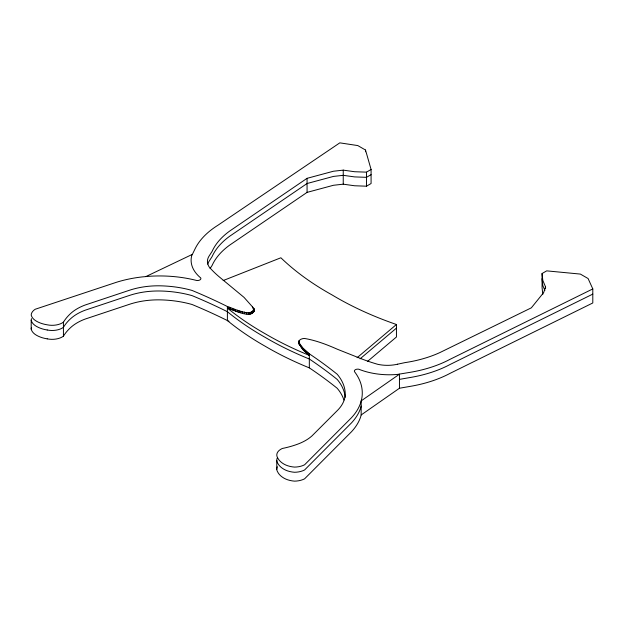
<?xml version="1.0" encoding="UTF-8"?>
<svg xmlns="http://www.w3.org/2000/svg" width="624" height="624" viewBox="0 0 624 624"><rect width="100%" height="100%" fill="white"/><g stroke="black" fill="none" stroke-linecap="round" stroke-linejoin="round"><path stroke-width="0.94" d="M397.652 364.19A27.097 15.647 0 0 1 377.699 364.299A145.103 83.772 0 0 1 360.376 358.394L337.467 349.284C326.882 344.612 315.845 340.337 304.403 338.442C301.696 338.45 297.921 340.01 298.6 343.356L302.929 349.674L309.325 355.384A321.134 185.406 0 0 1 265.013 333.661A321.134 185.406 0 0 1 227.393 308.077C232.791 309.504 255.239 321.29 253.664 308.186L244.015 297.359L219.476 277.048A145.103 83.772 0 0 1 209.235 267.049A27.097 15.647 0 0 1 209.438 255.52L212.105 251.402A94.091 54.319 0 0 1 229.702 231.052L307.063 178.331L333.442 171.233L343.239 170.134L354.611 171.725L366.467 172.146L371.085 169.478L365.516 150.033L357.786 145.571L339.815 142.857L217.893 225.272A99.887 57.673 0 0 0 195.335 248.321L191.693 255.754A53.508 30.888 0 0 0 200.725 277.937A3.416 1.973 0 0 1 199.875 279.934A3.416 1.973 0 0 1 196.427 280.418A91.338 52.736 0 0 0 149.237 276.284L142.444 276.892A90.098 52.018 0 0 0 116.672 282.204L35.209 309.254A15.467 8.931 0 0 0 31.2 315.05A18.385 10.616 0 0 0 36.434 321.188A24.305 14.032 0 0 0 47.213 324.815A14.375 8.299 0 0 0 63.453 322.156A72.899 42.089 0 0 1 70.957 313.225A47.362 27.347 0 0 1 85.184 305.011L129.488 290.246A57.736 33.329 0 0 1 160.984 285.839A78.647 45.404 0 0 1 192.067 290.449A502.039 289.848 0 0 1 227.393 306.524C232.549 307.827 253.149 318.763 253.664 308.186M298.685 341.468L299.801 343.957L302.929 348.114L309.325 353.824A502.039 289.848 0 0 1 337.171 374.221A78.647 45.404 0 0 1 345.158 392.161A57.736 33.329 0 0 1 337.522 410.35L311.945 435.926A47.362 27.347 0 0 1 297.718 444.14A72.899 42.089 0 0 1 282.266 448.484A14.375 8.299 0 0 0 277.657 457.844A24.305 14.032 0 0 0 283.92 464.077A18.385 10.616 0 0 0 294.544 467.095A15.467 8.931 0 0 0 304.598 464.786L351.445 417.745A90.098 52.018 0 0 0 360.641 402.87L361.686 398.947A91.338 52.736 0 0 0 354.533 371.701A3.416 1.973 0 0 1 355.376 369.712A3.416 1.973 0 0 1 358.823 369.229A53.508 30.888 0 0 0 397.262 374.447L410.132 372.333A99.887 57.673 0 0 0 450.06 359.307L592.8 288.92L588.097 278.538L580.375 274.084L546.686 270.863L542.069 273.53L542.069 287.578L542.81 294.427M298.6 343.356L299.224 342.092M361.163 406.091L360.641 408.057A90.098 52.018 0 0 1 351.445 422.932L304.598 469.966A15.467 8.931 0 0 1 294.544 472.274A18.385 10.616 0 0 1 283.92 469.256A24.305 14.032 0 0 1 277.641 463.031A14.375 8.299 0 0 1 277.329 457.907M361.163 414.952L399.454 388.237L399.454 374.189L361.163 400.904L361.163 414.952L360.641 416.918A90.098 52.018 0 0 1 351.445 431.792L304.598 478.826A15.467 8.931 0 0 1 294.544 481.143A18.385 10.616 0 0 1 283.92 478.124A24.305 14.032 0 0 1 277.641 471.892A14.375 8.299 0 0 1 277.329 466.768M542.069 273.53L542.81 280.379L545.555 286.939L543.652 292.594L531.352 307.827L440.045 352.49A94.091 54.319 0 0 1 404.797 362.653L397.652 364.182M210.077 268.538L212.105 265.45A94.091 54.319 0 0 1 229.702 245.092L307.063 192.379L333.442 185.281L343.239 184.181L354.611 185.765L366.467 186.194L371.085 183.526L371.085 169.478M357.092 357.724L396.443 324.496A308.677 178.214 0 0 1 332.101 294.949L332.101 294.949A308.677 178.214 0 0 1 280.878 257.774L223.15 280.566M360.064 358.847L396.443 328.13M367.489 361.436L396.443 336.991L396.443 324.496M371.085 174.665L366.467 177.333L354.611 176.904L343.239 175.321L333.442 176.42L307.063 183.518L229.702 236.231A94.091 54.319 0 0 0 212.105 256.589L209.446 260.707A27.097 15.647 0 0 0 207.784 264.1M592.8 294.107L450.06 364.494A99.887 57.673 0 0 1 410.132 377.52L399.454 379.376M145.844 276.588L192.114 254.491M399.454 388.237L410.132 386.381A99.887 57.673 0 0 0 450.06 373.355L592.8 302.968L592.8 288.92M544.869 290.48L542.81 285.558L542.069 278.71M545.555 286.939L545.555 288.67M366.467 172.146L366.467 186.194M365.516 150.033L365.516 151.765M343.239 170.134L343.239 184.181M309.325 353.824L309.325 367.871A502.039 289.848 0 0 1 337.171 388.261A78.647 45.404 0 0 1 343.925 400.046M308.123 352.927L308.123 354.479M307.063 178.331L307.063 192.379M306.977 352.006L306.977 353.558M305.877 351.062L305.877 352.615M304.84 350.095L304.84 351.655M303.857 349.112L303.857 350.672M302.929 348.114L302.929 349.674M302.055 347.1L302.055 348.652M301.244 346.063L301.244 347.623M300.495 345.017L300.495 346.57M299.801 343.957L299.801 345.509M299.169 342.88L299.169 344.44M298.997 340.837L298.997 342.397M298.818 341.149L298.818 342.709M276.791 460.481L276.791 469.342M254.007 308.966L253.976 311.314M253.882 308.568L253.906 311.516M253.781 308.373L253.781 309.933M253.82 310.151L253.82 311.704M253.703 310.339L253.703 311.899M253.57 310.526L253.57 312.078M253.305 310.814L253.305 312.374M252.993 311.095L252.993 312.647M252.65 311.353L252.65 312.913M252.478 306.587L252.478 308.139M252.268 311.594L252.268 313.154M251.846 311.821L251.846 313.373M251.394 312.023L251.394 313.576M250.918 312.203L250.918 313.755M250.411 312.359L250.411 313.911M249.889 312.484L249.889 314.044M249.343 312.585L249.343 314.145M248.789 312.663L248.789 314.215M248.219 312.71L248.219 314.27M246.34 312.382L246.34 313.942M244.483 312.023L244.483 313.576M242.642 311.618L242.642 313.178M240.833 311.189L240.833 312.741M239.039 310.721L239.039 312.273M237.284 310.214L237.284 311.774M235.544 309.683L235.544 311.236M233.844 309.114L233.844 310.666M232.183 308.513L232.183 310.066M230.545 307.882L230.545 309.434M228.953 307.211L228.953 308.771M227.393 306.524L227.393 320.564A321.134 185.406 0 0 0 265.013 346.148A321.134 185.406 0 0 0 309.325 367.871M63.43 322.148L63.43 336.188A14.375 8.299 0 0 1 47.221 338.848M31.512 318.653A15.467 8.931 0 0 0 31.2 320.237L31.2 329.098A18.385 10.616 0 0 0 36.434 335.236A24.305 14.032 0 0 0 47.213 338.863M31.2 329.098A15.467 8.931 0 0 1 31.512 327.514M63.43 336.188A72.899 42.089 0 0 1 70.957 327.272A47.362 27.347 0 0 1 85.184 319.059L129.488 304.294A57.736 33.329 0 0 1 160.984 299.887A78.647 45.404 0 0 1 192.067 304.496A502.039 289.848 0 0 1 227.393 320.564A59.522 34.359 0 0 0 228.953 321.259M345.158 397.348A78.647 45.404 0 0 0 337.163 379.4A502.039 289.848 0 0 0 309.325 359.011A321.134 185.406 0 0 1 265.013 337.288A321.134 185.406 0 0 1 227.393 311.704A502.039 289.848 0 0 0 192.067 295.628A78.647 45.404 0 0 0 160.984 291.018A57.736 33.329 0 0 0 129.48 295.425L85.184 310.198A47.362 27.347 0 0 0 70.957 318.404A72.899 42.089 0 0 0 63.43 327.327A14.375 8.299 0 0 1 47.221 329.987M31.2 320.237A18.385 10.616 0 0 0 36.434 326.375A24.305 14.032 0 0 0 47.213 330.002"/></g></svg>
